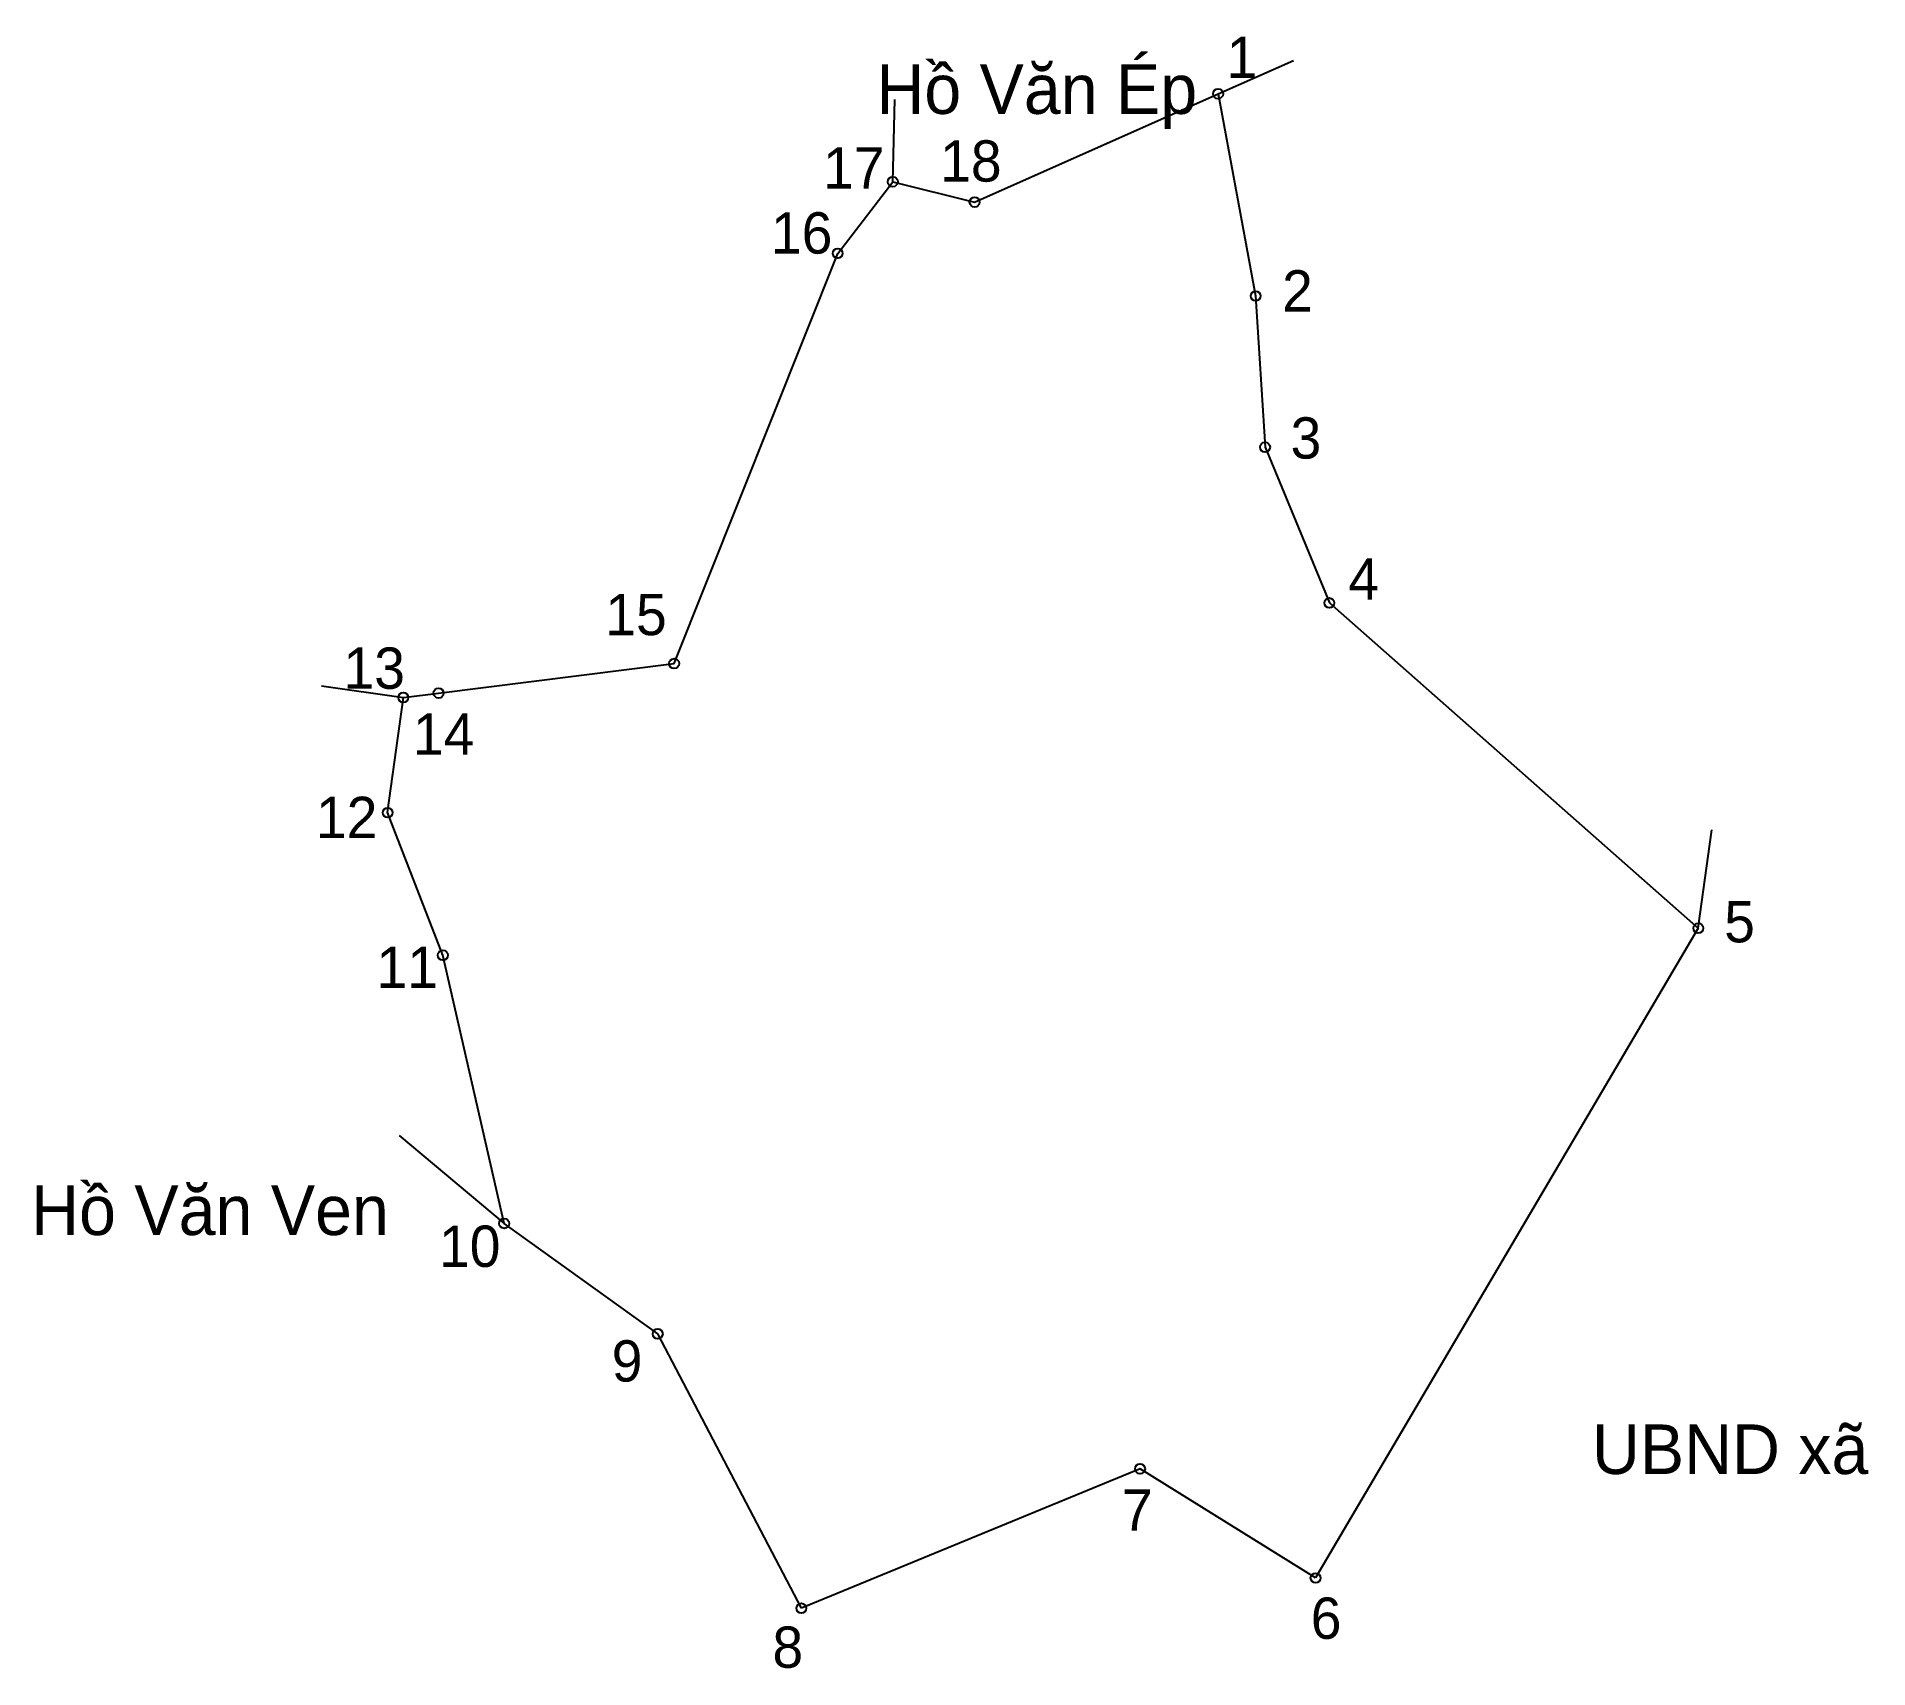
# Model space of a CAD drawing. Extents: x 546766 to 546999, y 1824297 to 1824505.
import ezdxf

# ---------------------------------------------------------------- set-up
doc = ezdxf.new("R2010")
doc.units = 0
for name, color, linetype in [('CanhThua', 7, 'Continuous'), ('MocDinhThua', 7, 'Continuous'), ('RauThua', 7, 'Continuous'), ('SoHieuDinhThua', 7, 'Continuous'), ('TenChuLanCan', 7, 'Continuous')]:
    doc.layers.add(name, color=color, linetype=linetype)

msp = doc.modelspace()

# ---------------------------------------------------------------- linework, layer by layer
at = {"layer": 'CanhThua'}
for p, q in [((546885.16, 1824483.44), (546916.17, 1824497.24)), ((546916.17, 1824497.24), (546920.95, 1824471.48)), ((546867.72, 1824476.91), (546874.74, 1824486.03)), ((546874.74, 1824486.03), (546885.16, 1824483.44)), ((546846.89, 1824424.64), (546867.72, 1824476.91)), ((546920.95, 1824471.48), (546922.15, 1824452.21)), ((546922.15, 1824452.21), (546930.34, 1824432.37)), ((546930.34, 1824432.37), (546977.33, 1824390.92)), ((546816.88, 1824420.88), (546846.89, 1824424.64)), ((546810.4, 1824405.65), (546812.4, 1824420.32)), ((546812.4, 1824420.32), (546816.88, 1824420.88)), ((546817.43, 1824387.48), (546810.4, 1824405.65)), ((546977.33, 1824390.92), (546928.59, 1824308.13)), ((546825.24, 1824353.31), (546817.43, 1824387.48)), ((546844.8, 1824339.24), (546825.24, 1824353.31)), ((546863.09, 1824304.27), (546844.8, 1824339.24)), ((546906.23, 1824322.04), (546863.09, 1824304.27)), ((546928.59, 1824308.13), (546906.23, 1824322.04))]:
    msp.add_line(p, q, dxfattribs=at)
at = {"layer": 'MocDinhThua'}
for centre in [(546916.17, 1824497.24), (546874.74, 1824486.03), (546885.16, 1824483.44), (546867.72, 1824476.91), (546920.95, 1824471.48), (546922.15, 1824452.21), (546930.34, 1824432.37), (546846.89, 1824424.64), (546816.88, 1824420.88), (546812.4, 1824420.32), (546810.4, 1824405.65), (546977.33, 1824390.92), (546817.43, 1824387.48), (546825.24, 1824353.31), (546844.8, 1824339.24), (546906.23, 1824322.04), (546928.59, 1824308.13), (546863.09, 1824304.27)]:
    msp.add_circle(centre, 0.632, dxfattribs=at)
at = {"layer": 'RauThua'}
for p, q in [((546916.17, 1824497.24), (546925.77, 1824501.47)), ((546874.74, 1824486.03), (546875, 1824496.53)), ((546801.98, 1824421.8), (546812.4, 1824420.32)), ((546977.33, 1824390.92), (546979.04, 1824403.45)), ((546811.88, 1824364.53), (546825.24, 1824353.31))]:
    msp.add_line(p, q, dxfattribs=at)

# ---------------------------------------------------------------- texts
at = {"layer": 'SoHieuDinhThua'}
for s, height, p in [('1', 5.26, (546917.25, 1824499.26)), ('17', 5.264, (546865.86, 1824485.16)), ('18', 5.264, (546880.77, 1824486.05)), ('16', 5.264, (546859.22, 1824476.88)), ('2', 5.26, (546924.32, 1824469.5)), ('3', 5.26, (546925.4, 1824450.76)), ('4', 5.26, (546932.76, 1824432.8)), ('15', 5.264, (546838.12, 1824428.26)), ('13', 5.264, (546804.78, 1824421.43)), ('14', 5.264, (546813.62, 1824413.03)), ('12', 5.264, (546801.27, 1824402.41)), ('5', 5.26, (546980.63, 1824389.12)), ('11', 5.264, (546808.98, 1824383.31)), ('10', 5.264, (546816.94, 1824347.77)), ('9', 5.26, (546838.94, 1824333.16)), ('7', 5.26, (546903.92, 1824314.16)), ('6', 5.26, (546927.97, 1824300.38)), ('8', 5.26, (546859.41, 1824296.69))]:
    msp.add_text(s, height=height, dxfattribs=at).set_placement(p)
at = {"layer": 'TenChuLanCan'}
for s, p in [('Hồ Văn Ép', (546872.65, 1824494.68)), ('Hồ Văn Ven', (546765, 1824351.83)), ('UBND xã', (546963.79, 1824321.38))]:
    msp.add_text(s, height=6.317, dxfattribs=at).set_placement(p)

doc.saveas('drawing.dxf')
